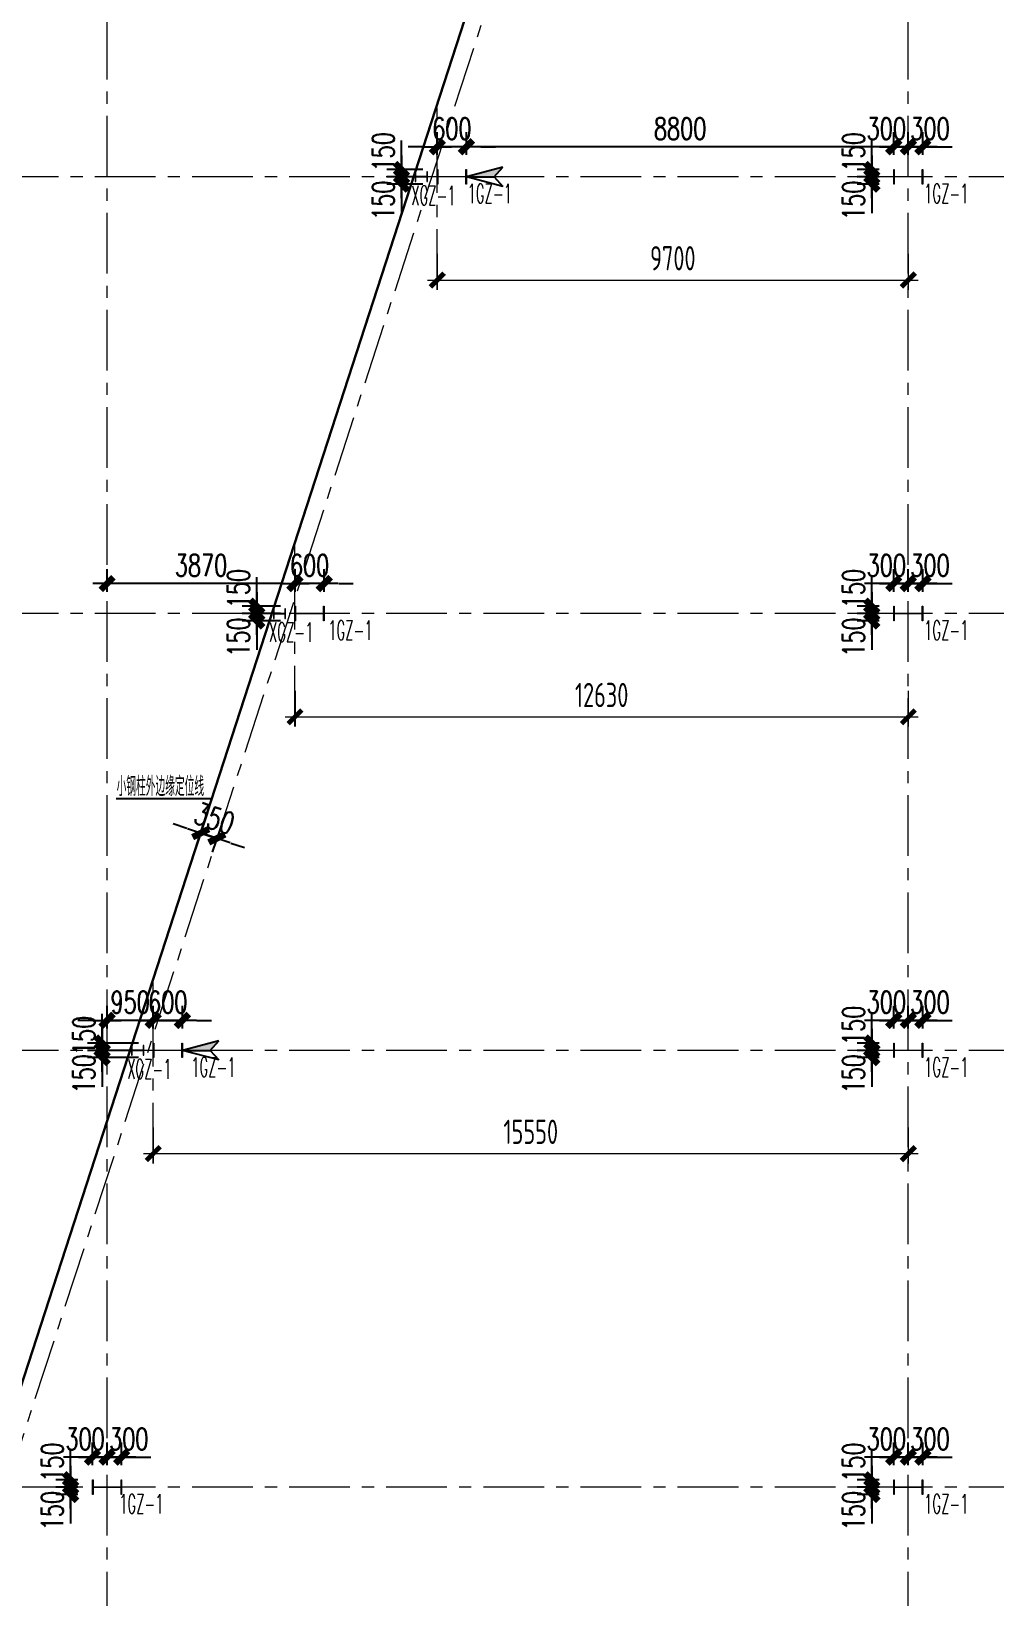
# Model space of a CAD drawing. Extents: x -1201378 to 2367219, y -619313 to 244905.
# Drawn here: x 100082 to 119920, y 180395 to 212650 of the extents above; entities that cross this region are included whole.
import ezdxf
from ezdxf.enums import TextEntityAlignment as Align

# ---------------------------------------------------------------- set-up
doc = ezdxf.new("R2010")
doc.units = 0
doc.header["$LTSCALE"] = 1000
doc.linetypes.add('CENTER', pattern=[2, 1.25, -0.25, 0.25, -0.25])
doc.linetypes.add('HIDDEN', pattern=[0.375, 0.25, -0.125])
doc.layers.get('0').update_dxf_attribs({"linetype": 'CONTINUOUS'})
doc.layers.get('Defpoints').update_dxf_attribs({"linetype": 'CONTINUOUS'})
for name, color, linetype, lineweight in [('S-axis', 111, 'CONTINUOUS', 0), ('S-col', 2, 'CONTINUOUS', 0), ('S-dote', 5, 'CENTER', 0)]:
    doc.layers.add(name, color=color, linetype=linetype, lineweight=lineweight)
for name, color, linetype in [('S-CJGC', 5, 'CONTINUOUS'), ('S-DIMZ', 115, 'CONTINUOUS'), ('S-SGJ', 21, 'CONTINUOUS'), ('S-SHAPE2', 165, 'HIDDEN')]:
    doc.layers.add(name, color=color, linetype=linetype)
doc.styles.add('SS1', font='tj-romans1.shx', dxfattribs={"width": 0.7, "bigfont": 'tj-hztxt1.shx'})
doc.styles.add('TSSD_Dimension', font='tssdeng.shx', dxfattribs={"width": 0.7, "bigfont": 'hztxt.shx'})
doc.dimstyles.new('S-150-ARCHI', dxfattribs={"dimscale": 150, "dimtxt": 3, "dimasz": 2, "dimexe": 2, "dimexo": 2, "dimgap": 1, "dimtad": 1, "dimdec": 0, "dimzin": 0, "dimdsep": 46, "dimtxsty": 'SS1', "dimblk1": 'TT', "dimblk2": 'TT', "dimsah": 1, "dimcen": 1, "dimclrd": 256, "dimclre": 256, "dimclrt": 256, "dimadec": 0, "dimazin": 0, "dimtfac": 1, "dimtdec": 0, "dimtix": 1, "dimtmove": 2, "dimatfit": 0, "dimldrblk": 'TT', "dimfxl": 2, "dimtolj": 1, "dimtzin": 0, "dimarcsym": 0})
doc.dimstyles.new('TSSD_200_200', dxfattribs={"dimtxt": 500, "dimasz": 200, "dimexe": 200, "dimexo": 500, "dimgap": 200, "dimtad": 1, "dimdec": 0, "dimzin": 0, "dimdsep": 46, "dimtxsty": 'TSSD_Dimension', "dimblk": 'ARCHTICK', "dimcen": 0, "dimdle": 200, "dimclrt": 7, "dimadec": 0, "dimazin": 0, "dimtfac": 1, "dimtdec": 0, "dimtix": 1, "dimtmove": 2, "dimatfit": 3, "dimfxl": 1, "dimtolj": 1, "dimtzin": 0, "dimarcsym": 0})

# ---------------------------------------------------------------- blocks, each defined once
blk = doc.blocks.new('_FZH')
at = {"layer": 'S-col'}
blk.add_lwpolyline([(-0.375, -0.188), (-0.375, 0.187), (-0.36, 0.187), (-0.36, 0.005), (0.36, 0.005), (0.36, 0.187), (0.375, 0.187), (0.375, -0.188), (0.36, -0.188), (0.36, -0.005), (-0.36, -0.005), (-0.36, -0.188)], close=True, dxfattribs=at)
blk = doc.blocks.new('w4234324')
at = {"layer": 'S-col', "xscale": 800.0000000000005, "yscale": 800.0000000000005, "zscale": 800.0000000000005}
for p in [(-236354, 813820), (-226954, 813820), (-239284, 804820), (-226954, 804820), (-242204, 795820), (-226954, 795820), (-243454, 786820), (-226954, 786820)]:
    blk.add_blockref('_FZH', p, dxfattribs=at)
blk = doc.blocks.new('_ArchTick')
at = {"color": 0, "linetype": 'ByBlock', "const_width": 0.5}
blk.add_lwpolyline([(-0.71, -0.71), (0.71, 0.71)], dxfattribs=at)
blk = doc.blocks.new('*D3036')
at = {"layer": 'Defpoints', "color": 0, "transparency": 16777216}
for p in [(-191558, 95937), (-181858, 95937), (-181858, 94899)]:
    blk.add_point(p, dxfattribs=at)
at = {"layer": 'S-axis', "color": 0, "lineweight": -2, "transparency": 16777216}
for p, q in [((-191558, 95437), (-191558, 94699)), ((-181858, 95437), (-181858, 94699)), ((-191758, 94899), (-181658, 94899))]:
    blk.add_line(p, q, dxfattribs=at)
at = {"layer": 'S-axis', "color": 0, "lineweight": -2, "transparency": 16777216, "xscale": 200, "yscale": 200, "zscale": 200, "rotation": 180}
blk.add_blockref('_ArchTick', (-191558, 94899), dxfattribs=at)
at = {"layer": 'S-axis', "color": 0, "lineweight": -2, "transparency": 16777216, "xscale": 200, "yscale": 200, "zscale": 200}
blk.add_blockref('_ArchTick', (-181858, 94899), dxfattribs=at)
at = {"layer": 'S-axis', "color": 7, "transparency": 16777216, "insert": (-186708, 95349), "char_height": 500, "attachment_point": 5, "style": 'TSSD_Dimension'}
blk.add_mtext('\\A1;9700', dxfattribs=at)
blk = doc.blocks.new('*D3037')
at = {"layer": 'Defpoints', "color": 0, "transparency": 16777216}
for p in [(-194488, 86937), (-181858, 86937), (-181858, 85899)]:
    blk.add_point(p, dxfattribs=at)
at = {"layer": 'S-axis', "color": 0, "lineweight": -2, "transparency": 16777216}
for p, q in [((-194488, 86437), (-194488, 85699)), ((-181858, 86437), (-181858, 85699)), ((-194688, 85899), (-181658, 85899))]:
    blk.add_line(p, q, dxfattribs=at)
at = {"layer": 'S-axis', "color": 0, "lineweight": -2, "transparency": 16777216, "xscale": 200, "yscale": 200, "zscale": 200, "rotation": 180}
blk.add_blockref('_ArchTick', (-194488, 85899), dxfattribs=at)
at = {"layer": 'S-axis', "color": 0, "lineweight": -2, "transparency": 16777216, "xscale": 200, "yscale": 200, "zscale": 200}
blk.add_blockref('_ArchTick', (-181858, 85899), dxfattribs=at)
at = {"layer": 'S-axis', "color": 7, "transparency": 16777216, "insert": (-188173, 86349), "char_height": 500, "attachment_point": 5, "style": 'TSSD_Dimension'}
blk.add_mtext('\\A1;12630', dxfattribs=at)
blk = doc.blocks.new('*D3038')
at = {"layer": 'Defpoints', "color": 0, "transparency": 16777216}
for p in [(-197408, 77937), (-181858, 77937), (-181858, 76899)]:
    blk.add_point(p, dxfattribs=at)
at = {"layer": 'S-axis', "color": 0, "lineweight": -2, "transparency": 16777216}
for p, q in [((-197408, 77437), (-197408, 76699)), ((-181858, 77437), (-181858, 76699)), ((-197608, 76899), (-181658, 76899))]:
    blk.add_line(p, q, dxfattribs=at)
at = {"layer": 'S-axis', "color": 0, "lineweight": -2, "transparency": 16777216, "xscale": 200, "yscale": 200, "zscale": 200, "rotation": 180}
blk.add_blockref('_ArchTick', (-197408, 76899), dxfattribs=at)
at = {"layer": 'S-axis', "color": 0, "lineweight": -2, "transparency": 16777216, "xscale": 200, "yscale": 200, "zscale": 200}
blk.add_blockref('_ArchTick', (-181858, 76899), dxfattribs=at)
at = {"layer": 'S-axis', "color": 7, "transparency": 16777216, "insert": (-189633, 77349), "char_height": 500, "attachment_point": 5, "style": 'TSSD_Dimension'}
blk.add_mtext('\\A1;15550', dxfattribs=at)
blk = doc.blocks.new('TT')
blk.add_line((-0.97, 0), (0.97, 0))
at = {"const_width": 0.45}
blk.add_lwpolyline([(-0.44, -0.44), (0.44, 0.44)], dxfattribs=at)
blk = doc.blocks.new('*D4999')
at = {"layer": 'Defpoints', "color": 0, "transparency": 16777216}
for p in [(117390, 182652), (117842, 182652), (117842, 182502)]:
    blk.add_point(p, dxfattribs=at)
at = {"layer": 'S-DIMZ', "lineweight": -2, "transparency": 16777216}
for p, q in [((117390, 182952), (117390, 183252)), ((117542, 182652), (117090, 182652)), ((117390, 182502), (117390, 182652)), ((117542, 182502), (117090, 182502)), ((117390, 182202), (117390, 181902))]:
    blk.add_line(p, q, dxfattribs=at)
at = {"layer": 'S-DIMZ', "lineweight": -2, "transparency": 16777216, "xscale": 300, "yscale": 300, "zscale": 300}
for p, rotation in [((117390, 182652), 270), ((117390, 182502), 90)]:
    blk.add_blockref('TT', p, dxfattribs=dict(at, rotation=rotation))
at = {"layer": 'S-DIMZ', "transparency": 16777216, "insert": (117015, 182168), "char_height": 450, "attachment_point": 5, "rotation": 90, "style": 'SS1'}
blk.add_mtext('\\A1;150', dxfattribs=at)
blk = doc.blocks.new('*D5000')
at = {"layer": 'Defpoints', "color": 0, "transparency": 16777216}
for p in [(117390, 182802), (117842, 182802), (117842, 182652)]:
    blk.add_point(p, dxfattribs=at)
at = {"layer": 'S-DIMZ', "lineweight": -2, "transparency": 16777216}
for p, q in [((117390, 183102), (117390, 183402)), ((117542, 182802), (117090, 182802)), ((117542, 182652), (117090, 182652)), ((117390, 182652), (117390, 182802)), ((117390, 182352), (117390, 182052))]:
    blk.add_line(p, q, dxfattribs=at)
at = {"layer": 'S-DIMZ', "lineweight": -2, "transparency": 16777216, "xscale": 300, "yscale": 300, "zscale": 300}
for p, rotation in [((117390, 182802), 270), ((117390, 182652), 90)]:
    blk.add_blockref('TT', p, dxfattribs=dict(at, rotation=rotation))
at = {"layer": 'S-DIMZ', "transparency": 16777216, "insert": (117015, 183167), "char_height": 450, "attachment_point": 5, "rotation": 90, "style": 'SS1'}
blk.add_mtext('\\A1;150', dxfattribs=at)
blk = doc.blocks.new('*D5001')
at = {"layer": 'Defpoints', "color": 0, "transparency": 16777216}
for p in [(118142, 183270), (117842, 182802), (118142, 182802)]:
    blk.add_point(p, dxfattribs=at)
at = {"layer": 'S-DIMZ', "lineweight": -2, "transparency": 16777216}
for p, q in [((117842, 183102), (117842, 183570)), ((118142, 183102), (118142, 183570)), ((117542, 183270), (117242, 183270)), ((117842, 183270), (118142, 183270)), ((118442, 183270), (118742, 183270))]:
    blk.add_line(p, q, dxfattribs=at)
at = {"layer": 'S-DIMZ', "lineweight": -2, "transparency": 16777216, "xscale": 300, "yscale": 300, "zscale": 300}
blk.add_blockref('TT', (117842, 183270), dxfattribs=at)
at = {"layer": 'S-DIMZ', "lineweight": -2, "transparency": 16777216, "xscale": 300, "yscale": 300, "zscale": 300, "rotation": 180}
blk.add_blockref('TT', (118142, 183270), dxfattribs=at)
at = {"layer": 'S-DIMZ', "transparency": 16777216, "insert": (117689, 183645), "char_height": 450, "attachment_point": 5, "style": 'SS1'}
blk.add_mtext('\\A1;300', dxfattribs=at)
blk = doc.blocks.new('*D5002')
at = {"layer": 'Defpoints', "color": 0, "transparency": 16777216}
for p in [(118442, 183270), (118142, 182802), (118442, 182802)]:
    blk.add_point(p, dxfattribs=at)
at = {"layer": 'S-DIMZ', "lineweight": -2, "transparency": 16777216}
for p, q in [((118142, 183102), (118142, 183570)), ((118442, 183102), (118442, 183570)), ((117842, 183270), (117542, 183270)), ((118142, 183270), (118442, 183270)), ((118742, 183270), (119042, 183270))]:
    blk.add_line(p, q, dxfattribs=at)
at = {"layer": 'S-DIMZ', "lineweight": -2, "transparency": 16777216, "xscale": 300, "yscale": 300, "zscale": 300}
blk.add_blockref('TT', (118142, 183270), dxfattribs=at)
at = {"layer": 'S-DIMZ', "lineweight": -2, "transparency": 16777216, "xscale": 300, "yscale": 300, "zscale": 300, "rotation": 180}
blk.add_blockref('TT', (118442, 183270), dxfattribs=at)
at = {"layer": 'S-DIMZ', "transparency": 16777216, "insert": (118589, 183645), "char_height": 450, "attachment_point": 5, "style": 'SS1'}
blk.add_mtext('\\A1;300', dxfattribs=at)
blk = doc.blocks.new('*D4983')
at = {"layer": 'Defpoints', "color": 0, "transparency": 16777216}
for p in [(117390, 191652), (117842, 191652), (117842, 191502)]:
    blk.add_point(p, dxfattribs=at)
at = {"layer": 'S-DIMZ', "lineweight": -2, "transparency": 16777216}
for p, q in [((117390, 191952), (117390, 192252)), ((117542, 191652), (117090, 191652)), ((117390, 191502), (117390, 191652)), ((117542, 191502), (117090, 191502)), ((117390, 191202), (117390, 190902))]:
    blk.add_line(p, q, dxfattribs=at)
at = {"layer": 'S-DIMZ', "lineweight": -2, "transparency": 16777216, "xscale": 300, "yscale": 300, "zscale": 300}
for p, rotation in [((117390, 191652), 270), ((117390, 191502), 90)]:
    blk.add_blockref('TT', p, dxfattribs=dict(at, rotation=rotation))
at = {"layer": 'S-DIMZ', "transparency": 16777216, "insert": (117015, 191168), "char_height": 450, "attachment_point": 5, "rotation": 90, "style": 'SS1'}
blk.add_mtext('\\A1;150', dxfattribs=at)
blk = doc.blocks.new('*D4984')
at = {"layer": 'Defpoints', "color": 0, "transparency": 16777216}
for p in [(117390, 191802), (117842, 191802), (117842, 191652)]:
    blk.add_point(p, dxfattribs=at)
at = {"layer": 'S-DIMZ', "lineweight": -2, "transparency": 16777216}
for p, q in [((117390, 192102), (117390, 192402)), ((117542, 191802), (117090, 191802)), ((117542, 191652), (117090, 191652)), ((117390, 191652), (117390, 191802)), ((117390, 191352), (117390, 191052))]:
    blk.add_line(p, q, dxfattribs=at)
at = {"layer": 'S-DIMZ', "lineweight": -2, "transparency": 16777216, "xscale": 300, "yscale": 300, "zscale": 300}
for p, rotation in [((117390, 191802), 270), ((117390, 191652), 90)]:
    blk.add_blockref('TT', p, dxfattribs=dict(at, rotation=rotation))
at = {"layer": 'S-DIMZ', "transparency": 16777216, "insert": (117015, 192167), "char_height": 450, "attachment_point": 5, "rotation": 90, "style": 'SS1'}
blk.add_mtext('\\A1;150', dxfattribs=at)
blk = doc.blocks.new('*D4985')
at = {"layer": 'Defpoints', "color": 0, "transparency": 16777216}
for p in [(118142, 192270), (117842, 191802), (118142, 191802)]:
    blk.add_point(p, dxfattribs=at)
at = {"layer": 'S-DIMZ', "lineweight": -2, "transparency": 16777216}
for p, q in [((117842, 192102), (117842, 192570)), ((118142, 192102), (118142, 192570)), ((117542, 192270), (117242, 192270)), ((117842, 192270), (118142, 192270)), ((118442, 192270), (118742, 192270))]:
    blk.add_line(p, q, dxfattribs=at)
at = {"layer": 'S-DIMZ', "lineweight": -2, "transparency": 16777216, "xscale": 300, "yscale": 300, "zscale": 300}
blk.add_blockref('TT', (117842, 192270), dxfattribs=at)
at = {"layer": 'S-DIMZ', "lineweight": -2, "transparency": 16777216, "xscale": 300, "yscale": 300, "zscale": 300, "rotation": 180}
blk.add_blockref('TT', (118142, 192270), dxfattribs=at)
at = {"layer": 'S-DIMZ', "transparency": 16777216, "insert": (117689, 192645), "char_height": 450, "attachment_point": 5, "style": 'SS1'}
blk.add_mtext('\\A1;300', dxfattribs=at)
blk = doc.blocks.new('*D4986')
at = {"layer": 'Defpoints', "color": 0, "transparency": 16777216}
for p in [(118442, 192270), (118142, 191802), (118442, 191802)]:
    blk.add_point(p, dxfattribs=at)
at = {"layer": 'S-DIMZ', "lineweight": -2, "transparency": 16777216}
for p, q in [((118142, 192102), (118142, 192570)), ((118442, 192102), (118442, 192570)), ((117842, 192270), (117542, 192270)), ((118142, 192270), (118442, 192270)), ((118742, 192270), (119042, 192270))]:
    blk.add_line(p, q, dxfattribs=at)
at = {"layer": 'S-DIMZ', "lineweight": -2, "transparency": 16777216, "xscale": 300, "yscale": 300, "zscale": 300}
blk.add_blockref('TT', (118142, 192270), dxfattribs=at)
at = {"layer": 'S-DIMZ', "lineweight": -2, "transparency": 16777216, "xscale": 300, "yscale": 300, "zscale": 300, "rotation": 180}
blk.add_blockref('TT', (118442, 192270), dxfattribs=at)
at = {"layer": 'S-DIMZ', "transparency": 16777216, "insert": (118589, 192645), "char_height": 450, "attachment_point": 5, "style": 'SS1'}
blk.add_mtext('\\A1;300', dxfattribs=at)
blk = doc.blocks.new('*D5003')
at = {"layer": 'Defpoints', "color": 0, "transparency": 16777216}
for p in [(117390, 200652), (117842, 200652), (117842, 200502)]:
    blk.add_point(p, dxfattribs=at)
at = {"layer": 'S-DIMZ', "lineweight": -2, "transparency": 16777216}
for p, q in [((117390, 200952), (117390, 201252)), ((117542, 200652), (117090, 200652)), ((117390, 200502), (117390, 200652)), ((117542, 200502), (117090, 200502)), ((117390, 200202), (117390, 199902))]:
    blk.add_line(p, q, dxfattribs=at)
at = {"layer": 'S-DIMZ', "lineweight": -2, "transparency": 16777216, "xscale": 300, "yscale": 300, "zscale": 300}
for p, rotation in [((117390, 200652), 270), ((117390, 200502), 90)]:
    blk.add_blockref('TT', p, dxfattribs=dict(at, rotation=rotation))
at = {"layer": 'S-DIMZ', "transparency": 16777216, "insert": (117015, 200168), "char_height": 450, "attachment_point": 5, "rotation": 90, "style": 'SS1'}
blk.add_mtext('\\A1;150', dxfattribs=at)
blk = doc.blocks.new('*D5004')
at = {"layer": 'Defpoints', "color": 0, "transparency": 16777216}
for p in [(117390, 200802), (117842, 200802), (117842, 200652)]:
    blk.add_point(p, dxfattribs=at)
at = {"layer": 'S-DIMZ', "lineweight": -2, "transparency": 16777216}
for p, q in [((117390, 201102), (117390, 201402)), ((117542, 200802), (117090, 200802)), ((117542, 200652), (117090, 200652)), ((117390, 200652), (117390, 200802)), ((117390, 200352), (117390, 200052))]:
    blk.add_line(p, q, dxfattribs=at)
at = {"layer": 'S-DIMZ', "lineweight": -2, "transparency": 16777216, "xscale": 300, "yscale": 300, "zscale": 300}
for p, rotation in [((117390, 200802), 270), ((117390, 200652), 90)]:
    blk.add_blockref('TT', p, dxfattribs=dict(at, rotation=rotation))
at = {"layer": 'S-DIMZ', "transparency": 16777216, "insert": (117015, 201167), "char_height": 450, "attachment_point": 5, "rotation": 90, "style": 'SS1'}
blk.add_mtext('\\A1;150', dxfattribs=at)
blk = doc.blocks.new('*D5005')
at = {"layer": 'Defpoints', "color": 0, "transparency": 16777216}
for p in [(118142, 201270), (117842, 200802), (118142, 200802)]:
    blk.add_point(p, dxfattribs=at)
at = {"layer": 'S-DIMZ', "lineweight": -2, "transparency": 16777216}
for p, q in [((117842, 201102), (117842, 201570)), ((118142, 201102), (118142, 201570)), ((117542, 201270), (117242, 201270)), ((117842, 201270), (118142, 201270)), ((118442, 201270), (118742, 201270))]:
    blk.add_line(p, q, dxfattribs=at)
at = {"layer": 'S-DIMZ', "lineweight": -2, "transparency": 16777216, "xscale": 300, "yscale": 300, "zscale": 300}
blk.add_blockref('TT', (117842, 201270), dxfattribs=at)
at = {"layer": 'S-DIMZ', "lineweight": -2, "transparency": 16777216, "xscale": 300, "yscale": 300, "zscale": 300, "rotation": 180}
blk.add_blockref('TT', (118142, 201270), dxfattribs=at)
at = {"layer": 'S-DIMZ', "transparency": 16777216, "insert": (117689, 201645), "char_height": 450, "attachment_point": 5, "style": 'SS1'}
blk.add_mtext('\\A1;300', dxfattribs=at)
blk = doc.blocks.new('*D5006')
at = {"layer": 'Defpoints', "color": 0, "transparency": 16777216}
for p in [(118442, 201270), (118142, 200802), (118442, 200802)]:
    blk.add_point(p, dxfattribs=at)
at = {"layer": 'S-DIMZ', "lineweight": -2, "transparency": 16777216}
for p, q in [((118142, 201102), (118142, 201570)), ((118442, 201102), (118442, 201570)), ((117842, 201270), (117542, 201270)), ((118142, 201270), (118442, 201270)), ((118742, 201270), (119042, 201270))]:
    blk.add_line(p, q, dxfattribs=at)
at = {"layer": 'S-DIMZ', "lineweight": -2, "transparency": 16777216, "xscale": 300, "yscale": 300, "zscale": 300}
blk.add_blockref('TT', (118142, 201270), dxfattribs=at)
at = {"layer": 'S-DIMZ', "lineweight": -2, "transparency": 16777216, "xscale": 300, "yscale": 300, "zscale": 300, "rotation": 180}
blk.add_blockref('TT', (118442, 201270), dxfattribs=at)
at = {"layer": 'S-DIMZ', "transparency": 16777216, "insert": (118589, 201645), "char_height": 450, "attachment_point": 5, "style": 'SS1'}
blk.add_mtext('\\A1;300', dxfattribs=at)
blk = doc.blocks.new('*D5007')
at = {"layer": 'Defpoints', "color": 0, "transparency": 16777216}
for p in [(117390, 209652), (117842, 209652), (117842, 209502)]:
    blk.add_point(p, dxfattribs=at)
at = {"layer": 'S-DIMZ', "lineweight": -2, "transparency": 16777216}
for p, q in [((117390, 209952), (117390, 210252)), ((117542, 209652), (117090, 209652)), ((117542, 209502), (117090, 209502)), ((117390, 209502), (117390, 209652)), ((117390, 209202), (117390, 208902))]:
    blk.add_line(p, q, dxfattribs=at)
at = {"layer": 'S-DIMZ', "lineweight": -2, "transparency": 16777216, "xscale": 300, "yscale": 300, "zscale": 300}
for p, rotation in [((117390, 209652), 270), ((117390, 209502), 90)]:
    blk.add_blockref('TT', p, dxfattribs=dict(at, rotation=rotation))
at = {"layer": 'S-DIMZ', "transparency": 16777216, "insert": (117015, 209168), "char_height": 450, "attachment_point": 5, "rotation": 90, "style": 'SS1'}
blk.add_mtext('\\A1;150', dxfattribs=at)
blk = doc.blocks.new('*D5008')
at = {"layer": 'Defpoints', "color": 0, "transparency": 16777216}
for p in [(117390, 209802), (117842, 209802), (117842, 209652)]:
    blk.add_point(p, dxfattribs=at)
at = {"layer": 'S-DIMZ', "lineweight": -2, "transparency": 16777216}
for p, q in [((117390, 210102), (117390, 210402)), ((117542, 209802), (117090, 209802)), ((117390, 209652), (117390, 209802)), ((117542, 209652), (117090, 209652)), ((117390, 209352), (117390, 209052))]:
    blk.add_line(p, q, dxfattribs=at)
at = {"layer": 'S-DIMZ', "lineweight": -2, "transparency": 16777216, "xscale": 300, "yscale": 300, "zscale": 300}
for p, rotation in [((117390, 209802), 270), ((117390, 209652), 90)]:
    blk.add_blockref('TT', p, dxfattribs=dict(at, rotation=rotation))
at = {"layer": 'S-DIMZ', "transparency": 16777216, "insert": (117015, 210167), "char_height": 450, "attachment_point": 5, "rotation": 90, "style": 'SS1'}
blk.add_mtext('\\A1;150', dxfattribs=at)
blk = doc.blocks.new('*D5009')
at = {"layer": 'Defpoints', "color": 0, "transparency": 16777216}
for p in [(118142, 210270), (117842, 209802), (118142, 209802)]:
    blk.add_point(p, dxfattribs=at)
at = {"layer": 'S-DIMZ', "lineweight": -2, "transparency": 16777216}
for p, q in [((117842, 210102), (117842, 210570)), ((118142, 210102), (118142, 210570)), ((117542, 210270), (117242, 210270)), ((117842, 210270), (118142, 210270)), ((118442, 210270), (118742, 210270))]:
    blk.add_line(p, q, dxfattribs=at)
at = {"layer": 'S-DIMZ', "lineweight": -2, "transparency": 16777216, "xscale": 300, "yscale": 300, "zscale": 300}
blk.add_blockref('TT', (117842, 210270), dxfattribs=at)
at = {"layer": 'S-DIMZ', "lineweight": -2, "transparency": 16777216, "xscale": 300, "yscale": 300, "zscale": 300, "rotation": 180}
blk.add_blockref('TT', (118142, 210270), dxfattribs=at)
at = {"layer": 'S-DIMZ', "transparency": 16777216, "insert": (117689, 210645), "char_height": 450, "attachment_point": 5, "style": 'SS1'}
blk.add_mtext('\\A1;300', dxfattribs=at)
blk = doc.blocks.new('*D5010')
at = {"layer": 'Defpoints', "color": 0, "transparency": 16777216}
for p in [(118442, 210270), (118142, 209802), (118442, 209802)]:
    blk.add_point(p, dxfattribs=at)
at = {"layer": 'S-DIMZ', "lineweight": -2, "transparency": 16777216}
for p, q in [((118142, 210102), (118142, 210570)), ((118442, 210102), (118442, 210570)), ((117842, 210270), (117542, 210270)), ((118142, 210270), (118442, 210270)), ((118742, 210270), (119042, 210270))]:
    blk.add_line(p, q, dxfattribs=at)
at = {"layer": 'S-DIMZ', "lineweight": -2, "transparency": 16777216, "xscale": 300, "yscale": 300, "zscale": 300}
blk.add_blockref('TT', (118142, 210270), dxfattribs=at)
at = {"layer": 'S-DIMZ', "lineweight": -2, "transparency": 16777216, "xscale": 300, "yscale": 300, "zscale": 300, "rotation": 180}
blk.add_blockref('TT', (118442, 210270), dxfattribs=at)
at = {"layer": 'S-DIMZ', "transparency": 16777216, "insert": (118589, 210645), "char_height": 450, "attachment_point": 5, "style": 'SS1'}
blk.add_mtext('\\A1;300', dxfattribs=at)
blk = doc.blocks.new('*D5033')
at = {"layer": 'Defpoints', "color": 0, "transparency": 16777216}
for p in [(100890, 182652), (101342, 182652), (101342, 182502)]:
    blk.add_point(p, dxfattribs=at)
at = {"layer": 'S-DIMZ', "lineweight": -2, "transparency": 16777216}
for p, q in [((100890, 182952), (100890, 183252)), ((101042, 182652), (100590, 182652)), ((100890, 182502), (100890, 182652)), ((101042, 182502), (100590, 182502)), ((100890, 182202), (100890, 181902))]:
    blk.add_line(p, q, dxfattribs=at)
at = {"layer": 'S-DIMZ', "lineweight": -2, "transparency": 16777216, "xscale": 300, "yscale": 300, "zscale": 300}
for p, rotation in [((100890, 182652), 270), ((100890, 182502), 90)]:
    blk.add_blockref('TT', p, dxfattribs=dict(at, rotation=rotation))
at = {"layer": 'S-DIMZ', "transparency": 16777216, "insert": (100515, 182168), "char_height": 450, "attachment_point": 5, "rotation": 90, "style": 'SS1'}
blk.add_mtext('\\A1;150', dxfattribs=at)
blk = doc.blocks.new('*D5034')
at = {"layer": 'Defpoints', "color": 0, "transparency": 16777216}
for p in [(100890, 182802), (101342, 182802), (101342, 182652)]:
    blk.add_point(p, dxfattribs=at)
at = {"layer": 'S-DIMZ', "lineweight": -2, "transparency": 16777216}
for p, q in [((100890, 183102), (100890, 183402)), ((101042, 182802), (100590, 182802)), ((101042, 182652), (100590, 182652)), ((100890, 182652), (100890, 182802)), ((100890, 182352), (100890, 182052))]:
    blk.add_line(p, q, dxfattribs=at)
at = {"layer": 'S-DIMZ', "lineweight": -2, "transparency": 16777216, "xscale": 300, "yscale": 300, "zscale": 300}
for p, rotation in [((100890, 182802), 270), ((100890, 182652), 90)]:
    blk.add_blockref('TT', p, dxfattribs=dict(at, rotation=rotation))
at = {"layer": 'S-DIMZ', "transparency": 16777216, "insert": (100515, 183167), "char_height": 450, "attachment_point": 5, "rotation": 90, "style": 'SS1'}
blk.add_mtext('\\A1;150', dxfattribs=at)
blk = doc.blocks.new('*D5035')
at = {"layer": 'Defpoints', "color": 0, "transparency": 16777216}
for p in [(101642, 183270), (101342, 182802), (101642, 182802)]:
    blk.add_point(p, dxfattribs=at)
at = {"layer": 'S-DIMZ', "lineweight": -2, "transparency": 16777216}
for p, q in [((101342, 183102), (101342, 183570)), ((101642, 183102), (101642, 183570)), ((101042, 183270), (100742, 183270)), ((101342, 183270), (101642, 183270)), ((101942, 183270), (102242, 183270))]:
    blk.add_line(p, q, dxfattribs=at)
at = {"layer": 'S-DIMZ', "lineweight": -2, "transparency": 16777216, "xscale": 300, "yscale": 300, "zscale": 300}
blk.add_blockref('TT', (101342, 183270), dxfattribs=at)
at = {"layer": 'S-DIMZ', "lineweight": -2, "transparency": 16777216, "xscale": 300, "yscale": 300, "zscale": 300, "rotation": 180}
blk.add_blockref('TT', (101642, 183270), dxfattribs=at)
at = {"layer": 'S-DIMZ', "transparency": 16777216, "insert": (101189, 183645), "char_height": 450, "attachment_point": 5, "style": 'SS1'}
blk.add_mtext('\\A1;300', dxfattribs=at)
blk = doc.blocks.new('*D5036')
at = {"layer": 'Defpoints', "color": 0, "transparency": 16777216}
for p in [(101942, 183270), (101642, 182802), (101942, 182802)]:
    blk.add_point(p, dxfattribs=at)
at = {"layer": 'S-DIMZ', "lineweight": -2, "transparency": 16777216}
for p, q in [((101642, 183102), (101642, 183570)), ((101942, 183102), (101942, 183570)), ((101342, 183270), (101042, 183270)), ((101642, 183270), (101942, 183270)), ((102242, 183270), (102542, 183270))]:
    blk.add_line(p, q, dxfattribs=at)
at = {"layer": 'S-DIMZ', "lineweight": -2, "transparency": 16777216, "xscale": 300, "yscale": 300, "zscale": 300}
blk.add_blockref('TT', (101642, 183270), dxfattribs=at)
at = {"layer": 'S-DIMZ', "lineweight": -2, "transparency": 16777216, "xscale": 300, "yscale": 300, "zscale": 300, "rotation": 180}
blk.add_blockref('TT', (101942, 183270), dxfattribs=at)
at = {"layer": 'S-DIMZ', "transparency": 16777216, "insert": (102089, 183645), "char_height": 450, "attachment_point": 5, "style": 'SS1'}
blk.add_mtext('\\A1;300', dxfattribs=at)
blk = doc.blocks.new('*D5023')
at = {"layer": 'Defpoints', "color": 0, "transparency": 16777216}
for p in [(101540, 191652), (102592, 191652), (102592, 191502)]:
    blk.add_point(p, dxfattribs=at)
at = {"layer": 'S-DIMZ', "lineweight": -2, "transparency": 16777216}
for p, q in [((101540, 191952), (101540, 192252)), ((102292, 191652), (101240, 191652)), ((101540, 191502), (101540, 191652)), ((102292, 191502), (101240, 191502)), ((101540, 191202), (101540, 190902))]:
    blk.add_line(p, q, dxfattribs=at)
at = {"layer": 'S-DIMZ', "lineweight": -2, "transparency": 16777216, "xscale": 300, "yscale": 300, "zscale": 300}
for p, rotation in [((101540, 191652), 270), ((101540, 191502), 90)]:
    blk.add_blockref('TT', p, dxfattribs=dict(at, rotation=rotation))
at = {"layer": 'S-DIMZ', "transparency": 16777216, "insert": (101165, 191168), "char_height": 450, "attachment_point": 5, "rotation": 90, "style": 'SS1'}
blk.add_mtext('\\A1;150', dxfattribs=at)
blk = doc.blocks.new('*D5024')
at = {"layer": 'Defpoints', "color": 0, "transparency": 16777216}
for p in [(101540, 191802), (102592, 191802), (102592, 191652)]:
    blk.add_point(p, dxfattribs=at)
at = {"layer": 'S-DIMZ', "lineweight": -2, "transparency": 16777216}
for p, q in [((101540, 192102), (101540, 192402)), ((102292, 191802), (101240, 191802)), ((102292, 191652), (101240, 191652)), ((101540, 191652), (101540, 191802)), ((101540, 191352), (101540, 191052))]:
    blk.add_line(p, q, dxfattribs=at)
at = {"layer": 'S-DIMZ', "lineweight": -2, "transparency": 16777216, "xscale": 300, "yscale": 300, "zscale": 300}
for p, rotation in [((101540, 191802), 270), ((101540, 191652), 90)]:
    blk.add_blockref('TT', p, dxfattribs=dict(at, rotation=rotation))
at = {"layer": 'S-DIMZ', "transparency": 16777216, "insert": (101165, 191960), "char_height": 450, "attachment_point": 5, "rotation": 90, "style": 'SS1'}
blk.add_mtext('\\A1;150', dxfattribs=at)
blk = doc.blocks.new('*D5105')
at = {"layer": 'Defpoints', "color": 0, "transparency": 16777216}
for p in [(102592, 192270), (102592, 191802), (103192, 191802)]:
    blk.add_point(p, dxfattribs=at)
at = {"layer": 'S-DIMZ', "lineweight": -2, "transparency": 16777216}
for p, q in [((102592, 192102), (102592, 192570)), ((103192, 192102), (103192, 192570)), ((102292, 192270), (101992, 192270)), ((103192, 192270), (102592, 192270)), ((103492, 192270), (103792, 192270))]:
    blk.add_line(p, q, dxfattribs=at)
at = {"layer": 'S-DIMZ', "lineweight": -2, "transparency": 16777216, "xscale": 300, "yscale": 300, "zscale": 300}
blk.add_blockref('TT', (102592, 192270), dxfattribs=at)
at = {"layer": 'S-DIMZ', "lineweight": -2, "transparency": 16777216, "xscale": 300, "yscale": 300, "zscale": 300, "rotation": 180}
blk.add_blockref('TT', (103192, 192270), dxfattribs=at)
at = {"layer": 'S-DIMZ', "transparency": 16777216, "insert": (102892, 192645), "char_height": 450, "attachment_point": 5, "style": 'SS1'}
blk.add_mtext('\\A1;600', dxfattribs=at)
blk = doc.blocks.new('*D5106')
at = {"layer": 'Defpoints', "color": 0, "transparency": 16777216}
for p in [(101642, 192270), (101642, 191802), (102592, 191802)]:
    blk.add_point(p, dxfattribs=at)
at = {"layer": 'S-DIMZ', "lineweight": -2, "transparency": 16777216}
for p, q in [((101642, 192102), (101642, 192570)), ((102592, 192102), (102592, 192570)), ((101342, 192270), (101042, 192270)), ((102592, 192270), (101642, 192270)), ((102892, 192270), (103192, 192270))]:
    blk.add_line(p, q, dxfattribs=at)
at = {"layer": 'S-DIMZ', "lineweight": -2, "transparency": 16777216, "xscale": 300, "yscale": 300, "zscale": 300}
blk.add_blockref('TT', (101642, 192270), dxfattribs=at)
at = {"layer": 'S-DIMZ', "lineweight": -2, "transparency": 16777216, "xscale": 300, "yscale": 300, "zscale": 300, "rotation": 180}
blk.add_blockref('TT', (102592, 192270), dxfattribs=at)
at = {"layer": 'S-DIMZ', "transparency": 16777216, "insert": (102117, 192645), "char_height": 450, "attachment_point": 5, "style": 'SS1'}
blk.add_mtext('\\A1;950', dxfattribs=at)
blk = doc.blocks.new('*D5115')
at = {"layer": 'Defpoints', "color": 0, "transparency": 16777216}
for p in [(107705, 209652), (108442, 209652), (108442, 209502)]:
    blk.add_point(p, dxfattribs=at)
at = {"layer": 'S-DIMZ', "lineweight": -2, "transparency": 16777216}
for p, q in [((107705, 209952), (107705, 210252)), ((108142, 209652), (107405, 209652)), ((108142, 209502), (107405, 209502)), ((107705, 209502), (107705, 209652)), ((107705, 209202), (107705, 208902))]:
    blk.add_line(p, q, dxfattribs=at)
at = {"layer": 'S-DIMZ', "lineweight": -2, "transparency": 16777216, "xscale": 300, "yscale": 300, "zscale": 300}
for p, rotation in [((107705, 209652), 270), ((107705, 209502), 90)]:
    blk.add_blockref('TT', p, dxfattribs=dict(at, rotation=rotation))
at = {"layer": 'S-DIMZ', "transparency": 16777216, "insert": (107330, 209168), "char_height": 450, "attachment_point": 5, "rotation": 90, "style": 'SS1'}
blk.add_mtext('\\A1;150', dxfattribs=at)
blk = doc.blocks.new('*D5116')
at = {"layer": 'Defpoints', "color": 0, "transparency": 16777216}
for p in [(107705, 209802), (108442, 209802), (108442, 209652)]:
    blk.add_point(p, dxfattribs=at)
at = {"layer": 'S-DIMZ', "lineweight": -2, "transparency": 16777216}
for p, q in [((107705, 210102), (107705, 210402)), ((108142, 209802), (107405, 209802)), ((107705, 209652), (107705, 209802)), ((108142, 209652), (107405, 209652)), ((107705, 209352), (107705, 209052))]:
    blk.add_line(p, q, dxfattribs=at)
at = {"layer": 'S-DIMZ', "lineweight": -2, "transparency": 16777216, "xscale": 300, "yscale": 300, "zscale": 300}
for p, rotation in [((107705, 209802), 270), ((107705, 209652), 90)]:
    blk.add_blockref('TT', p, dxfattribs=dict(at, rotation=rotation))
at = {"layer": 'S-DIMZ', "transparency": 16777216, "insert": (107330, 210167), "char_height": 450, "attachment_point": 5, "rotation": 90, "style": 'SS1'}
blk.add_mtext('\\A1;150', dxfattribs=at)
blk = doc.blocks.new('*D5117')
at = {"layer": 'Defpoints', "color": 0, "transparency": 16777216}
for p in [(109042, 210270), (109042, 209802), (117842, 209802)]:
    blk.add_point(p, dxfattribs=at)
at = {"layer": 'S-DIMZ', "lineweight": -2, "transparency": 16777216}
for p, q in [((109042, 210102), (109042, 210570)), ((117842, 210102), (117842, 210570)), ((117542, 210270), (109342, 210270))]:
    blk.add_line(p, q, dxfattribs=at)
at = {"layer": 'S-DIMZ', "lineweight": -2, "transparency": 16777216, "xscale": 300, "yscale": 300, "zscale": 300, "rotation": 180}
blk.add_blockref('TT', (109042, 210270), dxfattribs=at)
at = {"layer": 'S-DIMZ', "lineweight": -2, "transparency": 16777216, "xscale": 300, "yscale": 300, "zscale": 300}
blk.add_blockref('TT', (117842, 210270), dxfattribs=at)
at = {"layer": 'S-DIMZ', "transparency": 16777216, "insert": (113442, 210645), "char_height": 450, "attachment_point": 5, "style": 'SS1'}
blk.add_mtext('\\A1;8800', dxfattribs=at)
blk = doc.blocks.new('*D5118')
at = {"layer": 'Defpoints', "color": 0, "transparency": 16777216}
for p in [(108442, 210270), (108442, 209802), (109042, 209802)]:
    blk.add_point(p, dxfattribs=at)
at = {"layer": 'S-DIMZ', "lineweight": -2, "transparency": 16777216}
for p, q in [((108442, 210102), (108442, 210570)), ((109042, 210102), (109042, 210570)), ((108142, 210270), (107842, 210270)), ((109042, 210270), (108442, 210270)), ((109342, 210270), (109642, 210270))]:
    blk.add_line(p, q, dxfattribs=at)
at = {"layer": 'S-DIMZ', "lineweight": -2, "transparency": 16777216, "xscale": 300, "yscale": 300, "zscale": 300}
blk.add_blockref('TT', (108442, 210270), dxfattribs=at)
at = {"layer": 'S-DIMZ', "lineweight": -2, "transparency": 16777216, "xscale": 300, "yscale": 300, "zscale": 300, "rotation": 180}
blk.add_blockref('TT', (109042, 210270), dxfattribs=at)
at = {"layer": 'S-DIMZ', "transparency": 16777216, "insert": (108742, 210645), "char_height": 450, "attachment_point": 5, "style": 'SS1'}
blk.add_mtext('\\A1;600', dxfattribs=at)
blk = doc.blocks.new('*D5119')
at = {"layer": 'Defpoints', "color": 0, "transparency": 16777216}
for p in [(104723, 200652), (105512, 200652), (105512, 200502)]:
    blk.add_point(p, dxfattribs=at)
at = {"layer": 'S-DIMZ', "lineweight": -2, "transparency": 16777216}
for p, q in [((104723, 200952), (104723, 201252)), ((105212, 200652), (104423, 200652)), ((104723, 200502), (104723, 200652)), ((105212, 200502), (104423, 200502)), ((104723, 200202), (104723, 199902))]:
    blk.add_line(p, q, dxfattribs=at)
at = {"layer": 'S-DIMZ', "lineweight": -2, "transparency": 16777216, "xscale": 300, "yscale": 300, "zscale": 300}
for p, rotation in [((104723, 200652), 270), ((104723, 200502), 90)]:
    blk.add_blockref('TT', p, dxfattribs=dict(at, rotation=rotation))
at = {"layer": 'S-DIMZ', "transparency": 16777216, "insert": (104348, 200168), "char_height": 450, "attachment_point": 5, "rotation": 90, "style": 'SS1'}
blk.add_mtext('\\A1;150', dxfattribs=at)
blk = doc.blocks.new('*D5120')
at = {"layer": 'Defpoints', "color": 0, "transparency": 16777216}
for p in [(104723, 200802), (105512, 200802), (105512, 200652)]:
    blk.add_point(p, dxfattribs=at)
at = {"layer": 'S-DIMZ', "lineweight": -2, "transparency": 16777216}
for p, q in [((104723, 201102), (104723, 201402)), ((105212, 200802), (104423, 200802)), ((105212, 200652), (104423, 200652)), ((104723, 200652), (104723, 200802)), ((104723, 200352), (104723, 200052))]:
    blk.add_line(p, q, dxfattribs=at)
at = {"layer": 'S-DIMZ', "lineweight": -2, "transparency": 16777216, "xscale": 300, "yscale": 300, "zscale": 300}
for p, rotation in [((104723, 200802), 270), ((104723, 200652), 90)]:
    blk.add_blockref('TT', p, dxfattribs=dict(at, rotation=rotation))
at = {"layer": 'S-DIMZ', "transparency": 16777216, "insert": (104348, 201167), "char_height": 450, "attachment_point": 5, "rotation": 90, "style": 'SS1'}
blk.add_mtext('\\A1;150', dxfattribs=at)
blk = doc.blocks.new('*D5121')
at = {"layer": 'Defpoints', "color": 0, "transparency": 16777216}
for p in [(105512, 201270), (105512, 200802), (106112, 200802)]:
    blk.add_point(p, dxfattribs=at)
at = {"layer": 'S-DIMZ', "lineweight": -2, "transparency": 16777216}
for p, q in [((105512, 201102), (105512, 201570)), ((106112, 201102), (106112, 201570)), ((105212, 201270), (104912, 201270)), ((106112, 201270), (105512, 201270)), ((106412, 201270), (106712, 201270))]:
    blk.add_line(p, q, dxfattribs=at)
at = {"layer": 'S-DIMZ', "lineweight": -2, "transparency": 16777216, "xscale": 300, "yscale": 300, "zscale": 300}
blk.add_blockref('TT', (105512, 201270), dxfattribs=at)
at = {"layer": 'S-DIMZ', "lineweight": -2, "transparency": 16777216, "xscale": 300, "yscale": 300, "zscale": 300, "rotation": 180}
blk.add_blockref('TT', (106112, 201270), dxfattribs=at)
at = {"layer": 'S-DIMZ', "transparency": 16777216, "insert": (105812, 201645), "char_height": 450, "attachment_point": 5, "style": 'SS1'}
blk.add_mtext('\\A1;600', dxfattribs=at)
blk = doc.blocks.new('*D5122')
at = {"layer": 'Defpoints', "color": 0, "transparency": 16777216}
for p in [(101642, 201270), (101642, 200802), (105512, 200802)]:
    blk.add_point(p, dxfattribs=at)
at = {"layer": 'S-DIMZ', "lineweight": -2, "transparency": 16777216}
for p, q in [((101642, 201102), (101642, 201570)), ((105512, 201102), (105512, 201570)), ((105212, 201270), (101942, 201270))]:
    blk.add_line(p, q, dxfattribs=at)
at = {"layer": 'S-DIMZ', "lineweight": -2, "transparency": 16777216, "xscale": 300, "yscale": 300, "zscale": 300, "rotation": 180}
blk.add_blockref('TT', (101642, 201270), dxfattribs=at)
at = {"layer": 'S-DIMZ', "lineweight": -2, "transparency": 16777216, "xscale": 300, "yscale": 300, "zscale": 300}
blk.add_blockref('TT', (105512, 201270), dxfattribs=at)
at = {"layer": 'S-DIMZ', "transparency": 16777216, "insert": (103577, 201645), "char_height": 450, "attachment_point": 5, "style": 'SS1'}
blk.add_mtext('\\A1;3870', dxfattribs=at)
blk = doc.blocks.new('*D6476')
at = {"layer": 'Defpoints', "color": 0, "transparency": 16777216}
for p in [(103806, 196835), (104138, 196724), (103903, 196019)]:
    blk.add_point(p, dxfattribs=at)
at = {"layer": 'S-SGJ', "lineweight": -2, "transparency": 16777216}
for p, q in [((103711, 196550), (103476, 195845)), ((104043, 196439), (103808, 195734)), ((103286, 196224), (103001, 196319)), ((103571, 196129), (103903, 196019)), ((104188, 195924), (104472, 195829))]:
    blk.add_line(p, q, dxfattribs=at)
at = {"layer": 'S-SGJ', "lineweight": -2, "transparency": 16777216, "xscale": 300, "yscale": 300, "zscale": 300}
for p, rotation in [((103571, 196129), 341.5695920197118), ((103903, 196019), 161.5695920197118)]:
    blk.add_blockref('TT', p, dxfattribs=dict(at, rotation=rotation))
at = {"layer": 'S-SGJ', "transparency": 16777216, "insert": (103855, 196430), "char_height": 450, "attachment_point": 5, "rotation": 341.5696, "style": 'SS1'}
blk.add_mtext('\\A1;350', dxfattribs=at)
blk = doc.blocks.new('S-CJGC')
at = {"layer": 'S-CJGC'}
for p, q in [((-131, -119), (0, 381)), ((131, -119), (0, 381)), ((0, 381), (0, 0)), ((0, 0), (-131, -119)), ((0, 0), (131, -119))]:
    blk.add_line(p, q, dxfattribs=at)
blk.add_solid([(131, -119), (0, 0), (0, 381)], dxfattribs=at)
blk = doc.blocks.new('1#轴网')
at = {"layer": 'S-dote'}
for p, q in [((-198358.5, 19033), (-198358.5, 124689.3)), ((-181858.5, 19033.1), (-181858.5, 124689.3)), ((-191558.5, 94697), (-191558.5, 98487)), ((-99358.5, 97027), (-216950.7, 97027)), ((-194488.5, 85697), (-194488.5, 89487)), ((-99358.5, 88027), (-216950.7, 88027)), ((-197408.5, 76697), (-197408.5, 80487)), ((-99358.5, 79027), (-216950.7, 79027)), ((-99358.5, 70027), (-216950.7, 70027))]:
    blk.add_line(p, q, dxfattribs=at)
blk.add_lwpolyline([(-210946, 37609.6), (-184459.5, 119241.7)], dxfattribs=at)
at = {"layer": 'S-axis'}
for p1, p2, picture, middle in [((-191558.5, 95937), (-181858.5, 95937), '*D3036', (-186708.5, 95349.5)), ((-194488.5, 86937), (-181858.5, 86937), '*D3037', (-188173.5, 86349.5)), ((-197408.5, 77937), (-181858.5, 77937), '*D3038', (-189633.5, 77349.5))]:
    dim = blk.add_aligned_dim(p1=p1, p2=p2, distance=-1037.5, dimstyle='TSSD_200_200', dxfattribs=at)
    dim.commit()
    dim.dimension.update_dxf_attribs({"geometry": picture, "text_midpoint": middle})

msp = doc.modelspace()

# ---------------------------------------------------------------- linework, layer by layer
at = {"layer": 'S-col', "color": 6}
for points in [[(107987.7, 209751.8), (107987.7, 209551.8), (107999.7, 209551.8), (107999.7, 209647.8), (108225.7, 209647.8), (108225.7, 209551.8), (108237.7, 209551.8), (108237.7, 209751.8), (108225.7, 209751.8), (108225.7, 209655.8), (107999.7, 209655.8), (107999.7, 209751.8)], [(105067.6, 200751.8), (105067.6, 200551.8), (105079.6, 200551.8), (105079.6, 200647.8), (105305.6, 200647.8), (105305.6, 200551.8), (105317.6, 200551.8), (105317.6, 200751.8), (105305.6, 200751.8), (105305.6, 200655.8), (105079.6, 200655.8), (105079.6, 200751.8)], [(102147.4, 191751.8), (102147.4, 191551.8), (102159.4, 191551.8), (102159.4, 191647.8), (102385.4, 191647.8), (102385.4, 191551.8), (102397.4, 191551.8), (102397.4, 191751.8), (102385.4, 191751.8), (102385.4, 191655.8), (102159.4, 191655.8), (102159.4, 191751.8)]]:
    msp.add_lwpolyline(points, close=True, dxfattribs=at)
at = {"layer": 'S-SGJ'}
msp.add_line((103805.6, 196834.8), (101827.9, 196834.8), dxfattribs=at)
at = {"layer": 'S-SHAPE2', "ltscale": 2, "const_width": 50}
msp.add_lwpolyline([(201041.5, 137001.8), (90591.5, 137001.8), (90591.5, 156136.3), (114006.5, 228301.8), (201041.5, 228301.8)], dxfattribs=at)

# ---------------------------------------------------------------- block references
at = {"layer": 'S-axis'}
msp.add_blockref('1#轴网', (300000, 112624.8), dxfattribs=at)
at = {"layer": 'S-CJGC', "xscale": 1.5, "yscale": 1.5, "zscale": 1.5, "rotation": 90.00000000000001}
for p in [(109613.3, 209651.8), (103763.3, 191651.8)]:
    msp.add_blockref('S-CJGC', p, dxfattribs=at)
at = {"layer": 'S-col'}
msp.add_blockref('w4234324', (345095.7, -604168.2), dxfattribs=at)

# ---------------------------------------------------------------- texts
at = {"layer": 'S-SGJ', "style": 'SS1', "width": 0.5}
for s, p in [('XGZ-1', (107904.1, 209268.1)), ('1GZ-1', (109064.1, 209308.2)), ('1GZ-1', (118465.5, 209308.2)), ('XGZ-1', (104974.1, 200268.1)), ('1GZ-1', (106194.2, 200308.2)), ('1GZ-1', (118465.5, 200308.2)), ('小钢柱外边缘定位线', (101839.4, 197089.7)), ('XGZ-1', (102054.1, 191268.1)), ('1GZ-1', (103373.8, 191308.2)), ('1GZ-1', (118465.5, 191308.2)), ('1GZ-1', (101889.4, 182308.2)), ('1GZ-1', (118465.5, 182308.2))]:
    msp.add_text(s, height=400, dxfattribs=at).set_placement(p, align=Align.MIDDLE_LEFT)

# ---------------------------------------------------------------- dimensions: what is measured, and where the dimension line sits
at = {"layer": 'S-DIMZ'}
for base, p1, p2, picture, middle in [((107704.7, 209801.8), (108441.5, 209651.8), (108441.5, 209801.8), '*D5116', (107329.7, 210166.7)), ((117390.1, 209801.8), (117841.5, 209651.8), (117841.5, 209801.8), '*D5008', (117015.1, 210166.7)), ((107704.7, 209651.8), (108441.5, 209501.8), (108441.5, 209651.8), '*D5115', (107329.7, 209168)), ((117390.1, 209651.8), (117841.5, 209501.8), (117841.5, 209651.8), '*D5007', (117015.1, 209168)), ((104723.3, 200801.8), (105511.5, 200651.8), (105511.5, 200801.8), '*D5120', (104348.3, 201166.7)), ((117390.1, 200801.8), (117841.5, 200651.8), (117841.5, 200801.8), '*D5004', (117015.1, 201166.7)), ((104723.3, 200651.8), (105511.5, 200501.8), (105511.5, 200651.8), '*D5119', (104348.3, 200168)), ((117390.1, 200651.8), (117841.5, 200501.8), (117841.5, 200651.8), '*D5003', (117015.1, 200168)), ((117390.1, 191801.8), (117841.5, 191651.8), (117841.5, 191801.8), '*D4984', (117015.1, 192166.7)), ((101540, 191801.8), (102591.5, 191651.8), (102591.5, 191801.8), '*D5024', (101165, 191959.7)), ((101540, 191651.8), (102591.5, 191501.8), (102591.5, 191651.8), '*D5023', (101165, 191168)), ((117390.1, 191651.8), (117841.5, 191501.8), (117841.5, 191651.8), '*D4983', (117015.1, 191168)), ((100890.1, 182801.8), (101341.5, 182651.8), (101341.5, 182801.8), '*D5034', (100515.1, 183166.7)), ((117390.1, 182801.8), (117841.5, 182651.8), (117841.5, 182801.8), '*D5000', (117015.1, 183166.7)), ((100890.1, 182651.8), (101341.5, 182501.8), (101341.5, 182651.8), '*D5033', (100515.1, 182168)), ((117390.1, 182651.8), (117841.5, 182501.8), (117841.5, 182651.8), '*D4999', (117015.1, 182168))]:
    dim = msp.add_linear_dim(base=base, p1=p1, p2=p2, angle=90, dimstyle='S-150-ARCHI', dxfattribs=at)
    dim.commit()
    dim.dimension.update_dxf_attribs({"geometry": picture, "text_midpoint": middle, "dimtype": 160})
for base, p1, p2, picture, middle in [((108441.5, 210270), (109041.5, 209801.8), (108441.5, 209801.8), '*D5118', (108741.5, 210645)), ((109041.5, 210270), (117841.5, 209801.8), (109041.5, 209801.8), '*D5117', (113441.5, 210645)), ((101641.5, 201270), (105511.5, 200801.8), (101641.5, 200801.8), '*D5122', (103576.5, 201645)), ((105511.5, 201270), (106111.5, 200801.8), (105511.5, 200801.8), '*D5121', (105811.5, 201645)), ((101641.5, 192270), (102591.5, 191801.8), (101641.5, 191801.8), '*D5106', (102116.5, 192645)), ((102591.5, 192270), (103191.5, 191801.8), (102591.5, 191801.8), '*D5105', (102891.5, 192645))]:
    dim = msp.add_linear_dim(base=base, p1=p1, p2=p2, dimstyle='S-150-ARCHI', dxfattribs=at)
    dim.commit()
    dim.dimension.update_dxf_attribs({"geometry": picture, "text_midpoint": middle})
for base, p1, p2, picture, middle in [((118141.5, 210270), (117841.5, 209801.8), (118141.5, 209801.8), '*D5009', (117688.6, 210645)), ((118441.5, 210270), (118141.5, 209801.8), (118441.5, 209801.8), '*D5010', (118589.3, 210645)), ((118141.5, 201270), (117841.5, 200801.8), (118141.5, 200801.8), '*D5005', (117688.6, 201645)), ((118441.5, 201270), (118141.5, 200801.8), (118441.5, 200801.8), '*D5006', (118589.3, 201645)), ((118141.5, 192270), (117841.5, 191801.8), (118141.5, 191801.8), '*D4985', (117688.6, 192645)), ((118441.5, 192270), (118141.5, 191801.8), (118441.5, 191801.8), '*D4986', (118589.3, 192645)), ((101641.5, 183270), (101341.5, 182801.8), (101641.5, 182801.8), '*D5035', (101188.6, 183645)), ((101941.5, 183270), (101641.5, 182801.8), (101941.5, 182801.8), '*D5036', (102089.3, 183645)), ((118141.5, 183270), (117841.5, 182801.8), (118141.5, 182801.8), '*D5001', (117688.6, 183645)), ((118441.5, 183270), (118141.5, 182801.8), (118441.5, 182801.8), '*D5002', (118589.3, 183645))]:
    dim = msp.add_linear_dim(base=base, p1=p1, p2=p2, dimstyle='S-150-ARCHI', dxfattribs=at)
    dim.commit()
    dim.dimension.update_dxf_attribs({"geometry": picture, "text_midpoint": middle, "dimtype": 160})
at = {"layer": 'S-SGJ'}
dim = msp.add_aligned_dim(p1=(103805.6, 196834.8), p2=(104138.1, 196724), distance=-743.5, dimstyle='S-150-ARCHI', dxfattribs=at)
dim.commit()
dim.dimension.update_dxf_attribs({"geometry": '*D6476', "text_midpoint": (103855.4, 196429.7)})

doc.saveas('drawing.dxf')
